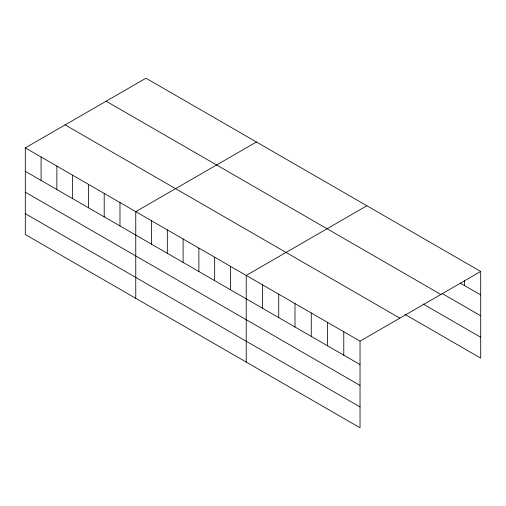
<?xml version="1.0" encoding="UTF-8"?>
<svg xmlns="http://www.w3.org/2000/svg" width="506" height="506" viewBox="0 0 506 506"><rect width="100%" height="100%" fill="white"/><g stroke="black" fill="none" stroke-linecap="round" stroke-linejoin="round"><path stroke-width="0.76" d="M25.3 147.879L360.032 341.139L360.032 427.785L25.3 234.531L25.3 147.879L145.968 78.215L480.7 271.469L480.7 358.122L404.825 314.315M256.428 141.99L135.76 211.653L135.76 298.306M366.888 205.765L246.226 275.428L246.226 362.081M360.032 341.139L480.7 271.469M460.378 283.158L480.7 294.89M442.086 293.467L480.7 315.757M106.146 101.206L440.878 294.46M423.117 304.011L480.7 337.255M65.122 124.887L399.854 318.147M25.3 171.3L360.032 364.56M25.3 192.166L360.032 385.427M25.3 213.665L360.032 406.919M464.438 280.824L464.438 285.504M343.776 331.753L343.776 355.174M327.515 322.366L327.515 345.788M311.26 312.974L311.26 336.401M294.998 303.587L294.998 327.015M278.743 294.201L278.743 317.623M262.481 284.815L262.481 308.236M230.445 266.32L230.445 289.742M214.664 257.206L214.664 280.628M198.883 248.098L198.883 271.52M183.102 238.984L183.102 262.412M167.322 229.876L167.322 253.297M151.541 220.768L151.541 244.189M119.979 202.545L119.979 225.967M104.204 193.431L104.204 216.853M88.424 184.323L88.424 207.745M72.643 175.209L72.643 198.637M56.862 166.101L56.862 189.522M41.081 156.993L41.081 180.414"/></g></svg>
